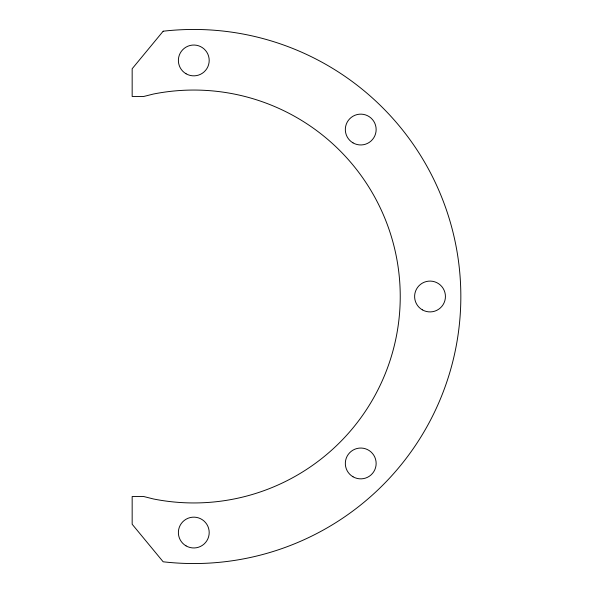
<?xml version="1.0" encoding="UTF-8"?>
<svg xmlns="http://www.w3.org/2000/svg" width="593" height="593" viewBox="0 0 593 593"><rect width="100%" height="100%" fill="white"/><g stroke="black" fill="none" stroke-linecap="round" stroke-linejoin="round"><path stroke-width="0.89" d="M163.164 31.214L132.165 68.751L132.165 96.481L143.691 96.481L153.513 94.02A206.446 206.446 0 0 1 400.238 296.5A206.446 206.446 0 0 1 153.513 498.98L143.691 496.519L132.165 496.519L132.165 524.249L163.164 561.786A267.043 267.043 0 0 0 460.835 296.5A267.043 267.043 0 0 0 163.164 31.214M186.083 73.784A15.403 15.403 0 0 0 209.196 60.442A15.403 15.403 0 0 0 186.083 47.099A15.403 15.403 0 0 0 186.083 73.784M353.035 142.891A15.403 15.403 0 0 0 376.147 129.548A15.403 15.403 0 0 0 353.035 116.206A15.403 15.403 0 0 0 353.035 142.891M422.32 309.842A15.403 15.403 0 0 0 445.432 296.5A15.403 15.403 0 0 0 422.32 283.157A15.403 15.403 0 0 0 422.32 309.842M353.035 476.794A15.403 15.403 0 0 0 376.147 463.452A15.403 15.403 0 0 0 353.035 450.109A15.403 15.403 0 0 0 353.035 476.794M186.083 545.901A15.403 15.403 0 0 0 209.196 532.558A15.403 15.403 0 0 0 186.083 519.216A15.403 15.403 0 0 0 186.083 545.901"/></g></svg>
